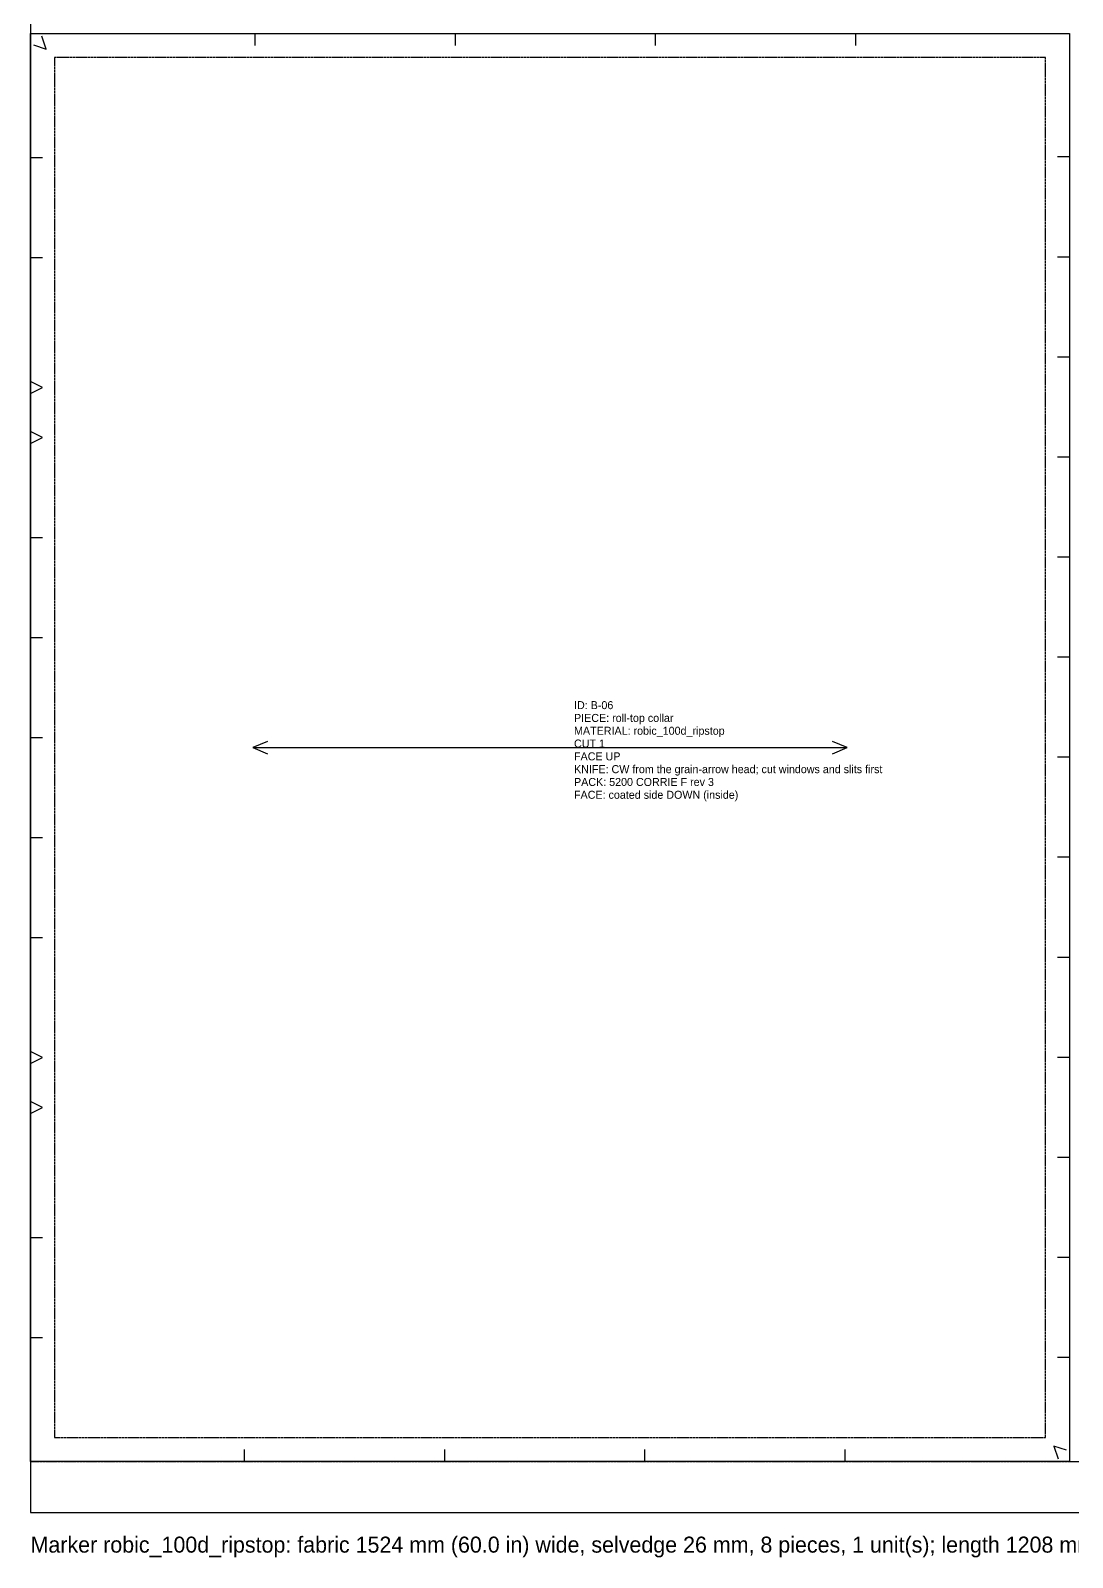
# Model space of a CAD drawing. Header units: millimetres. Extents: x 0 to 1336, y -22 to 1524.
# Drawn here: x 0 to 520, y -22 to 741 of the extents above; entities that cross this region are included whole.
import ezdxf

# ---------------------------------------------------------------- set-up
doc = ezdxf.new("R2010")
doc.units = ezdxf.units.MM
doc.linetypes.add('DASHED', pattern=[1.524, 1.27, -0.254])
for name, color, linetype in [('CUT', 7, 'Continuous'), ('GRAIN', 5, 'Continuous'), ('NOTCH', 1, 'Continuous'), ('SEW', 3, 'Continuous'), ('TEXT', 2, 'Continuous')]:
    doc.layers.add(name, color=color, linetype=linetype)

msp = doc.modelspace()

# ---------------------------------------------------------------- linework, layer by layer
at = {"layer": 'CUT'}
msp.add_lwpolyline([(0, 739.19), (518.8, 739.19), (518.8, 25.5), (0, 25.5)], close=True, dxfattribs=at)
at = {"layer": 'GRAIN'}
for points in [[(118.33, 385.46), (110.96, 382.35), (118.33, 379.23)], [(110.96, 382.35), (407.84, 382.35)], [(400.47, 379.23), (407.84, 382.35), (400.47, 385.46)]]:
    msp.add_lwpolyline(points, dxfattribs=at)
at = {"layer": 'NOTCH'}
for points in [[(1.39, 733.56), (7.76, 731.43), (5.64, 737.8)], [(112, 739.19), (112, 733.19)], [(212, 739.19), (212, 733.19)], [(312, 739.19), (312, 733.19)], [(412, 739.19), (412, 733.19)], [(0, 677.31), (6, 677.31)], [(518.8, 677.5), (512.8, 677.5)], [(0, 627.33), (6, 627.33)], [(518.8, 627.5), (512.8, 627.5)], [(518.8, 577.5), (512.8, 577.5)], [(0, 559.35), (6, 562.35), (0, 565.35)], [(0, 534.35), (6, 537.35), (0, 540.35)], [(518.8, 527.5), (512.8, 527.5)], [(0, 487.37), (6, 487.37)], [(518.8, 477.5), (512.8, 477.5)], [(0, 437.38), (6, 437.38)], [(518.8, 427.5), (512.8, 427.5)], [(0, 387.4), (6, 387.4)], [(518.8, 377.5), (512.8, 377.5)], [(0, 337.41), (6, 337.41)], [(518.8, 327.5), (512.8, 327.5)], [(0, 287.43), (6, 287.43)], [(518.8, 277.5), (512.8, 277.5)], [(0, 224.44), (6, 227.44), (0, 230.44)], [(518.8, 227.5), (512.8, 227.5)], [(0, 199.45), (6, 202.45), (0, 205.45)], [(518.8, 177.5), (512.8, 177.5)], [(0, 137.47), (6, 137.47)], [(518.8, 127.5), (512.8, 127.5)], [(0, 87.49), (6, 87.49)], [(518.8, 77.5), (512.8, 77.5)], [(106.8, 25.5), (106.8, 31.5)], [(206.8, 25.5), (206.8, 31.5)], [(306.8, 25.5), (306.8, 31.5)], [(406.8, 25.5), (406.8, 31.5)], [(517.41, 31.14), (511.04, 33.26), (513.16, 26.89)]]:
    msp.add_lwpolyline(points, dxfattribs=at)
at = {"layer": 'SEW', "linetype": 'DASHED'}
msp.add_lwpolyline([(12, 727.19), (12, 37.5), (506.8, 37.5), (506.8, 727.19)], close=True, dxfattribs=at)
at = {"layer": 'TEXT', "linetype": 'DASHED'}
msp.add_line((0, 25.5), (1208, 25.5), dxfattribs=at)
at = {"layer": 'TEXT'}
msp.add_lwpolyline([(0, 0), (1208, 0), (1208, 1524), (0, 1524)], close=True, dxfattribs=at)

# ---------------------------------------------------------------- texts
for s, height, p in [('ID: B-06', 4, (271.4, 401.55)), ('PIECE: roll-top collar', 4, (271.4, 395.15)), ('MATERIAL: robic_100d_ripstop', 4, (271.4, 388.75)), ('CUT 1', 4, (271.4, 382.35)), ('FACE UP', 4, (271.4, 375.95)), ('KNIFE: CW from the grain-arrow head; cut windows and slits first', 4, (271.4, 369.55)), ('PACK: 5200 CORRIE F rev 3', 4, (271.4, 363.15)), ('FACE: coated side DOWN (inside)', 4, (271.4, 356.75)), ('Marker robic_100d_ripstop: fabric 1524 mm (60.0 in) wide, selvedge 26 mm, 8 pieces, 1 unit(s); length 1208 mm (1.32 yd), efficiency 69.7 %, yield 1.208 m/unit (1.321 yd/unit), 1.841 m2 fabric', 8, (0, -20))]:
    msp.add_text(s, height=height, dxfattribs=at).set_placement(p)

doc.saveas('drawing.dxf')
